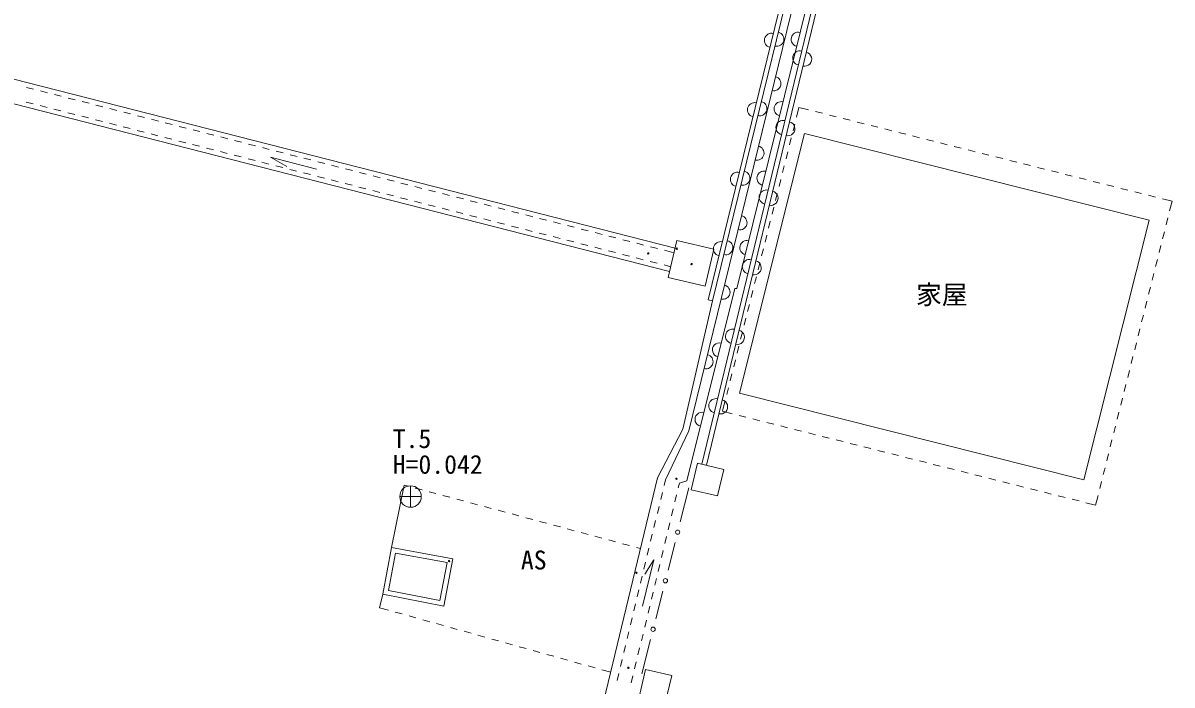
# Model space of a CAD drawing. Units: millimetres on the paper, with parts at other scales. Extents: x -4217 to 649, y -3995 to 278.
# Drawn here: x -78.3 to 2, y -899.7 to -853.5 of the extents above; entities that cross this region are included whole.
import ezdxf
from ezdxf.enums import TextEntityAlignment as Align

# ---------------------------------------------------------------- set-up
doc = ezdxf.new("R2010")
doc.units = ezdxf.units.MM
for name, color, linetype, lineweight in [('0-1_S-BGD', 134, 'Continuous', 18), ('0-3_S-BMK-SRVR', 2, 'Continuous', 18), ('0-9_標高点', 134, 'Continuous', 18), ('0-F_S-BGD', 134, 'Continuous', 18), ('1-0_S-BGD', 134, 'Continuous', 18), ('1-1_S-BGD', 134, 'Continuous', 18)]:
    doc.layers.add(name, color=color, linetype=linetype, lineweight=lineweight)
doc.styles.add('ＭＳ ゴシック', font='')
doc.styles.get('ＭＳ ゴシック').set_extended_font_data('MS Gothic')

msp = doc.modelspace()

# ---------------------------------------------------------------- linework, layer by layer
at = {"layer": '0-1_S-BGD'}
for p, q in [((-345.688, -789.246), (-32.719, -869.206)), ((-345.4, -791.04), (-33.101, -870.829)), ((-30.094, -872.897), (-30.417, -872.818)), ((-37.966, -901.95), (-33.945, -885.268)), ((-51.65, -885.761), (-52.53, -890.127)), ((-53.137, -893.391), (-53.367, -894.334))]:
    msp.add_line(p, q, dxfattribs=at)
for points in [[(-23.664, -861.204), (0.4, -867.256), (-4.164, -885.4), (-28.227, -879.347)], [(-30.007, -869.287), (-30.615, -871.876), (-33.204, -871.267), (-32.595, -868.679)], [(-31.147, -884.237), (-29.319, -884.668), (-29.756, -886.522), (-31.584, -886.091)], [(-52.53, -890.127), (-48.247, -890.914), (-48.887, -894.227), (-53.137, -893.391)], [(-52.263, -890.515), (-48.638, -891.181), (-49.151, -893.836), (-52.749, -893.127)], [(-32.957, -899.074), (-33.414, -901.009), (-35.234, -900.579), (-34.777, -898.644)]]:
    msp.add_lwpolyline(points, close=True, dxfattribs=at)
for points in [[(-57.768, -863.686), (-60.995, -862.85), (-59.842, -863.5)], [(-30.094, -872.897), (-32.177, -881.847), (-33.945, -885.268)], [(-34.993, -894.238), (-34.2, -891), (-34.845, -892)]]:
    msp.add_lwpolyline(points, dxfattribs=at)
at = {"layer": '0-3_S-BMK-SRVR'}
for p, q in [((-51.207, -885.814), (-51.207, -887.314)), ((-50.457, -886.564), (-51.957, -886.564))]:
    msp.add_line(p, q, dxfattribs=at)
msp.add_circle((-51.207, -886.564), 0.75, dxfattribs=at)
at = {"layer": '0-9_標高点'}
for centre, radius in [((-34.594, -869.574), 0.05), ((-34.594, -869.574), 0.0333), ((-32.604, -869.247), 0.05), ((-32.604, -869.247), 0.0333), ((-31.57, -870.324), 0.05), ((-31.57, -870.324), 0.0333), ((-32.627, -885.321), 0.05), ((-32.627, -885.321), 0.0333), ((-48.51, -891.074), 0.05), ((-48.51, -891.074), 0.0333), ((-35.42, -891.891), 0.05), ((-35.42, -891.891), 0.0333), ((-35.984, -898.531), 0.05), ((-35.984, -898.531), 0.0333)]:
    msp.add_circle(centre, radius, dxfattribs=at)
at = {"layer": '0-F_S-BGD'}
for p, q in [((-31.75, -881.981), (-21.072, -838.296)), ((-33.394, -885.401), (-31.75, -881.981))]:
    msp.add_line(p, q, dxfattribs=at)
for points in [[(-70.144, -813.244), (-19.155, -826.835), (-30.417, -872.818)], [(-30.094, -872.897), (-18.754, -826.597), (-70.067, -812.919)], [(-19.12, -835.497), (-21.4, -843.977), (-23.01, -851.837), (-30.857, -884.306)], [(-30.533, -884.382), (-22.685, -851.91), (-21.076, -844.054), (-18.798, -835.584)], [(-20.274, -838.491), (-21.24, -841.937), (-21.51, -842.661), (-23.404, -851.754), (-28.397, -872.034), (-28.54, -872.034), (-31.897, -885.461), (-32.422, -885.635)]]:
    msp.add_lwpolyline(points, dxfattribs=at)
for centre, start, end in [((-25.976, -854.683), 76.23779, 256.23779), ((-25.613, -854.604), 256.23779, 76.23779), ((-24.107, -854.612), 76.1678, 256.1678), ((-23.997, -855.921), 76.41364, 256.41364), ((-23.672, -855.996), 256.41364, 76.41364), ((-25.818, -857.71), 256.26431, 76.26431), ((-27.165, -859.54), 76.23779, 256.23779), ((-26.803, -859.46), 256.23779, 76.23779), ((-25.303, -859.467), 76.1678, 256.1678), ((-25.172, -860.781), 76.41364, 256.41364), ((-24.847, -860.856), 256.41364, 76.41364), ((-27.005, -862.567), 256.26431, 76.26431), ((-28.355, -864.396), 76.23779, 256.23779), ((-27.992, -864.317), 256.23779, 76.23779), ((-26.498, -864.322), 76.1678, 256.1678), ((-26.346, -865.642), 76.41364, 256.41364), ((-26.021, -865.716), 256.41364, 76.41364), ((-28.192, -867.424), 256.26431, 76.26431), ((-29.544, -869.253), 76.23779, 256.23779), ((-29.182, -869.173), 256.23779, 76.23779), ((-27.693, -869.177), 76.1678, 256.1678), ((-27.521, -870.502), 76.41364, 256.41364), ((-27.196, -870.576), 256.41364, 76.41364), ((-29.379, -872.281), 256.26431, 76.26431), ((-28.696, -875.362), 76.41364, 256.41364), ((-28.371, -875.436), 256.41364, 76.41364), ((-29.612, -876.322), 75.96376, 255.96376), ((-30.567, -877.138), 256.26431, 76.26431), ((-29.87, -880.222), 76.41364, 256.41364), ((-29.545, -880.296), 256.41364, 76.41364), ((-30.825, -881.173), 75.96376, 255.96376)]:
    msp.add_arc(centre, 0.5, start, end, dxfattribs=at)
at = {"layer": '1-0_S-BGD'}
for p, q in [((-32.354, -888.328), (-31.75, -885.947)), ((-33.214, -891.72), (-32.723, -889.782)), ((-34.075, -895.113), (-33.583, -893.174)), ((-35.047, -898.947), (-34.443, -896.567))]:
    msp.add_line(p, q, dxfattribs=at)
for centre in [(-32.538, -889.055), (-33.399, -892.447), (-34.259, -895.84)]:
    msp.add_circle(centre, 0.15, dxfattribs=at)
at = {"layer": '1-1_S-BGD'}
for p, q in [((-78.034, -857.973), (-77.55, -858.097)), ((-77.065, -858.22), (-76.581, -858.344)), ((-78.062, -858.998), (-77.578, -859.122)), ((-76.096, -858.468), (-75.612, -858.592)), ((-75.128, -858.716), (-74.643, -858.839)), ((-74.159, -858.963), (-73.674, -859.087)), ((-77.093, -859.245), (-76.609, -859.369)), ((-76.124, -859.493), (-75.64, -859.617)), ((-75.155, -859.741), (-74.671, -859.864)), ((-74.187, -859.988), (-73.702, -860.112)), ((-73.19, -859.211), (-72.705, -859.334)), ((-72.221, -859.458), (-71.737, -859.582)), ((-71.252, -859.706), (-70.768, -859.829)), ((-70.283, -859.953), (-69.799, -860.077)), ((-24.064, -859.371), (-24.234, -860.05)), ((-24.064, -859.371), (-23.393, -859.54)), ((-22.908, -859.662), (-22.423, -859.783)), ((-21.938, -859.905), (-21.453, -860.027)), ((-73.218, -860.236), (-72.733, -860.359)), ((-72.249, -860.483), (-71.764, -860.607)), ((-71.28, -860.731), (-70.796, -860.854)), ((-69.314, -860.201), (-68.83, -860.325)), ((-68.345, -860.448), (-67.861, -860.572)), ((-67.377, -860.696), (-66.892, -860.82)), ((-24.356, -860.535), (-24.478, -861.02)), ((-20.968, -860.149), (-20.483, -860.271)), ((-19.998, -860.393), (-19.513, -860.515)), ((-19.028, -860.637), (-18.544, -860.759)), ((-70.311, -860.978), (-69.827, -861.102)), ((-69.342, -861.226), (-68.858, -861.35)), ((-68.373, -861.473), (-67.889, -861.597)), ((-66.408, -860.943), (-65.923, -861.067)), ((-65.439, -861.191), (-64.954, -861.315)), ((-64.47, -861.438), (-63.986, -861.562)), ((-24.6, -861.505), (-24.722, -861.99)), ((-18.059, -860.881), (-17.574, -861.003)), ((-17.089, -861.125), (-16.604, -861.247)), ((-16.119, -861.369), (-15.634, -861.491)), ((-67.404, -861.721), (-66.92, -861.845)), ((-66.436, -861.968), (-65.951, -862.092)), ((-65.467, -862.216), (-64.982, -862.34)), ((-63.501, -861.686), (-63.017, -861.81)), ((-62.532, -861.934), (-62.048, -862.057)), ((-61.563, -862.181), (-61.079, -862.305)), ((-15.149, -861.613), (-14.664, -861.735)), ((-14.18, -861.857), (-13.695, -861.979)), ((-13.21, -862.101), (-12.725, -862.223)), ((-12.24, -862.345), (-11.755, -862.467)), ((-64.498, -862.463), (-64.013, -862.587)), ((-63.529, -862.711), (-63.044, -862.835)), ((-62.56, -862.959), (-62.076, -863.082)), ((-61.591, -863.206), (-61.107, -863.33)), ((-60.594, -862.429), (-60.11, -862.552)), ((-59.626, -862.676), (-59.141, -862.8)), ((-58.657, -862.924), (-58.172, -863.047)), ((-57.688, -863.171), (-57.203, -863.295)), ((-24.844, -862.474), (-24.966, -862.959)), ((-11.27, -862.589), (-10.785, -862.711)), ((-10.3, -862.832), (-9.815, -862.954)), ((-9.331, -863.076), (-8.846, -863.198)), ((-60.622, -863.454), (-60.138, -863.577)), ((-59.653, -863.701), (-59.169, -863.825)), ((-58.685, -863.949), (-58.2, -864.072)), ((-56.719, -863.419), (-56.234, -863.543)), ((-55.75, -863.666), (-55.266, -863.79)), ((-54.781, -863.914), (-54.297, -864.038)), ((-25.088, -863.444), (-25.21, -863.929)), ((-8.361, -863.32), (-7.876, -863.442)), ((-7.391, -863.564), (-6.906, -863.686)), ((-6.421, -863.808), (-5.936, -863.93)), ((-57.716, -864.196), (-57.231, -864.32)), ((-56.747, -864.444), (-56.262, -864.568)), ((-55.778, -864.691), (-55.293, -864.815)), ((-53.812, -864.161), (-53.328, -864.285)), ((-52.843, -864.409), (-52.359, -864.533)), ((-51.875, -864.656), (-51.39, -864.78)), ((-25.332, -864.414), (-25.454, -864.899)), ((-5.451, -864.052), (-4.966, -864.174)), ((-4.482, -864.296), (-3.997, -864.418)), ((-3.512, -864.54), (-3.027, -864.662)), ((-2.542, -864.784), (-2.057, -864.906)), ((-54.809, -864.939), (-54.325, -865.063)), ((-53.84, -865.186), (-53.356, -865.31)), ((-52.871, -865.434), (-52.387, -865.558)), ((-50.906, -864.904), (-50.421, -865.028)), ((-49.937, -865.152), (-49.452, -865.275)), ((-48.968, -865.399), (-48.483, -865.523)), ((-25.576, -865.384), (-25.698, -865.869)), ((-1.572, -865.028), (-1.087, -865.15)), ((-0.602, -865.272), (-0.117, -865.394)), ((0.367, -865.516), (0.852, -865.638)), ((-51.902, -865.682), (-51.418, -865.805)), ((-50.934, -865.929), (-50.449, -866.053)), ((-49.965, -866.177), (-49.48, -866.3)), ((-47.999, -865.647), (-47.515, -865.77)), ((-47.03, -865.894), (-46.546, -866.018)), ((-46.061, -866.142), (-45.577, -866.266)), ((-45.092, -866.389), (-44.608, -866.513)), ((-25.82, -866.354), (-25.942, -866.839)), ((1.337, -865.76), (2.008, -865.928)), ((2.008, -865.928), (1.837, -866.607)), ((-48.996, -866.424), (-48.511, -866.548)), ((-48.027, -866.672), (-47.542, -866.795)), ((-47.058, -866.919), (-46.574, -867.043)), ((-46.089, -867.167), (-45.605, -867.291)), ((-44.124, -866.637), (-43.639, -866.761)), ((-43.155, -866.884), (-42.67, -867.008)), ((-42.186, -867.132), (-41.701, -867.256)), ((1.716, -867.092), (1.594, -867.577)), ((-45.12, -867.414), (-44.636, -867.538)), ((-44.151, -867.662), (-43.667, -867.786)), ((-43.182, -867.909), (-42.698, -868.033)), ((-41.217, -867.379), (-40.732, -867.503)), ((-40.248, -867.627), (-39.764, -867.751)), ((-39.279, -867.875), (-38.795, -867.998)), ((-26.064, -867.323), (-26.186, -867.808)), ((-42.214, -868.157), (-41.729, -868.281)), ((-41.245, -868.404), (-40.76, -868.528)), ((-40.276, -868.652), (-39.791, -868.776)), ((-38.31, -868.122), (-37.826, -868.246)), ((-37.341, -868.37), (-36.857, -868.493)), ((-36.373, -868.617), (-35.888, -868.741)), ((-26.308, -868.293), (-26.43, -868.778)), ((1.472, -868.062), (1.35, -868.547)), ((-39.307, -868.9), (-38.823, -869.023)), ((-38.338, -869.147), (-37.854, -869.271)), ((-37.369, -869.395), (-36.885, -869.518)), ((-35.404, -868.865), (-34.919, -868.988)), ((-34.435, -869.112), (-33.95, -869.236)), ((-33.466, -869.36), (-32.796, -869.531)), ((-26.552, -869.263), (-26.674, -869.748)), ((1.228, -869.032), (1.106, -869.517)), ((-36.4, -869.642), (-35.916, -869.766)), ((-35.431, -869.89), (-34.947, -870.013)), ((-34.463, -870.137), (-33.978, -870.261)), ((-33.494, -870.385), (-33.024, -870.505)), ((-26.796, -870.233), (-26.918, -870.718)), ((0.984, -870.002), (0.862, -870.487)), ((-27.04, -871.203), (-27.162, -871.688)), ((0.74, -870.972), (0.618, -871.456)), ((0.496, -871.941), (0.374, -872.426)), ((-27.283, -872.172), (-27.405, -872.657)), ((-27.527, -873.142), (-27.649, -873.627)), ((0.252, -872.911), (0.13, -873.396)), ((-27.771, -874.112), (-27.893, -874.597)), ((0.008, -873.881), (-0.114, -874.366)), ((-28.015, -875.082), (-28.137, -875.567)), ((-0.236, -874.851), (-0.358, -875.336)), ((-28.259, -876.052), (-28.381, -876.536)), ((-0.48, -875.821), (-0.602, -876.305)), ((-0.724, -876.79), (-0.846, -877.275)), ((-28.503, -877.021), (-28.625, -877.506)), ((-28.747, -877.991), (-28.869, -878.476)), ((-0.968, -877.76), (-1.09, -878.245)), ((-28.991, -878.961), (-29.113, -879.446)), ((-1.211, -878.73), (-1.333, -879.215)), ((-1.455, -879.7), (-1.577, -880.185)), ((-1.699, -880.67), (-1.821, -881.154)), ((-28.25, -880.901), (-27.765, -881.023)), ((-27.28, -881.145), (-26.795, -881.267)), ((-26.31, -881.389), (-25.825, -881.51)), ((-25.34, -881.632), (-24.855, -881.754)), ((-1.943, -881.639), (-2.065, -882.124)), ((-24.37, -881.876), (-23.886, -881.998)), ((-23.401, -882.12), (-22.916, -882.242)), ((-22.431, -882.364), (-21.946, -882.486)), ((-21.461, -882.608), (-20.976, -882.73)), ((-20.491, -882.852), (-20.006, -882.974)), ((-19.521, -883.096), (-19.037, -883.218)), ((-2.187, -882.609), (-2.309, -883.094)), ((-18.552, -883.34), (-18.067, -883.462)), ((-17.582, -883.584), (-17.097, -883.706)), ((-16.612, -883.828), (-16.127, -883.95)), ((-15.642, -884.072), (-15.157, -884.194)), ((-2.431, -883.579), (-2.553, -884.064)), ((-14.673, -884.316), (-14.188, -884.438)), ((-13.703, -884.559), (-13.218, -884.681)), ((-12.733, -884.803), (-12.248, -884.925)), ((-2.675, -884.549), (-2.797, -885.034)), ((-33.491, -885.804), (-33.394, -885.401)), ((-32.501, -885.964), (-32.422, -885.635)), ((-11.763, -885.047), (-11.278, -885.169)), ((-10.793, -885.291), (-10.308, -885.413)), ((-9.824, -885.535), (-9.339, -885.657)), ((-2.919, -885.518), (-3.041, -886.003)), ((-51.65, -885.761), (-51.359, -885.839)), ((-50.876, -885.969), (-50.393, -886.098)), ((-49.91, -886.228), (-49.428, -886.358)), ((-48.945, -886.488), (-48.462, -886.617)), ((-33.725, -886.776), (-33.608, -886.29)), ((-32.735, -886.936), (-32.618, -886.45)), ((-8.854, -885.779), (-8.369, -885.901)), ((-7.884, -886.023), (-7.399, -886.145)), ((-6.914, -886.267), (-6.429, -886.389)), ((-3.163, -886.488), (-3.334, -887.167)), ((-47.979, -886.747), (-47.496, -886.877)), ((-47.013, -887.006), (-46.53, -887.136)), ((-46.047, -887.266), (-45.564, -887.395)), ((-33.959, -887.748), (-33.842, -887.262)), ((-5.944, -886.511), (-5.459, -886.633)), ((-4.975, -886.755), (-4.49, -886.877)), ((-4.005, -886.999), (-3.334, -887.167)), ((-45.082, -887.525), (-44.599, -887.655)), ((-44.116, -887.785), (-43.633, -887.914)), ((-43.15, -888.044), (-42.667, -888.174)), ((-32.969, -887.909), (-32.852, -887.423)), ((-42.184, -888.303), (-41.701, -888.433)), ((-41.219, -888.563), (-40.736, -888.692)), ((-40.253, -888.822), (-39.77, -888.952)), ((-34.194, -888.72), (-34.077, -888.234)), ((-33.204, -888.881), (-33.087, -888.395)), ((-39.287, -889.082), (-38.804, -889.211)), ((-38.321, -889.341), (-37.838, -889.471)), ((-37.355, -889.6), (-36.873, -889.73)), ((-34.428, -889.692), (-34.311, -889.206)), ((-33.438, -889.853), (-33.321, -889.367)), ((-36.39, -889.86), (-35.907, -889.989)), ((-35.424, -890.119), (-35.133, -890.197)), ((-34.662, -890.665), (-34.545, -890.178)), ((-33.672, -890.825), (-33.555, -890.339)), ((-34.897, -891.637), (-34.78, -891.151)), ((-33.907, -891.797), (-33.79, -891.311)), ((-35.131, -892.609), (-35.014, -892.123)), ((-34.141, -892.769), (-34.024, -892.283)), ((-35.365, -893.581), (-35.248, -893.095)), ((-34.375, -893.742), (-34.258, -893.255)), ((-53.367, -894.334), (-52.756, -894.505)), ((-35.6, -894.553), (-35.483, -894.067)), ((-34.61, -894.714), (-34.493, -894.228)), ((-52.275, -894.639), (-51.793, -894.774)), ((-51.312, -894.908), (-50.83, -895.042)), ((-50.348, -895.177), (-49.867, -895.311)), ((-35.834, -895.525), (-35.717, -895.039)), ((-34.844, -895.686), (-34.727, -895.2)), ((-49.385, -895.446), (-48.904, -895.58)), ((-48.422, -895.715), (-47.941, -895.849)), ((-47.459, -895.984), (-46.977, -896.118)), ((-36.068, -896.497), (-35.951, -896.011)), ((-46.496, -896.253), (-46.014, -896.387)), ((-45.533, -896.522), (-45.051, -896.656)), ((-44.569, -896.79), (-44.088, -896.925)), ((-35.078, -896.658), (-34.961, -896.172)), ((-43.606, -897.059), (-43.125, -897.194)), ((-42.643, -897.328), (-42.162, -897.463)), ((-41.68, -897.597), (-41.198, -897.732)), ((-36.303, -897.47), (-36.186, -896.984)), ((-35.313, -897.63), (-35.196, -897.144)), ((-40.717, -897.866), (-40.235, -898.001)), ((-39.754, -898.135), (-39.272, -898.27)), ((-38.791, -898.404), (-38.309, -898.538)), ((-36.537, -898.442), (-36.42, -897.956)), ((-35.547, -898.602), (-35.43, -898.116)), ((-37.827, -898.673), (-37.217, -898.843)), ((-36.771, -899.414), (-36.654, -898.928)), ((-35.781, -899.574), (-35.664, -899.088))]:
    msp.add_line(p, q, dxfattribs=at)
msp.add_lwpolyline([(-29.235, -879.931), (-29.406, -880.61), (-28.735, -880.779)], dxfattribs=at)

# ---------------------------------------------------------------- texts
at = {"layer": '0-1_S-BGD', "style": 'ＭＳ ゴシック'}
for s, p in [('家屋', (-15.879, -873.516)), ('AS', (-43.495, -892.058))]:
    msp.add_text(s, height=1.32, dxfattribs=at).set_placement(p, align=Align.BOTTOM_LEFT)
at = {"layer": '0-3_S-BMK-SRVR', "style": 'ＭＳ ゴシック'}
for s, p in [('T.5', (-52.45, -883.574)), ('H=0.042', (-52.45, -885.374))]:
    msp.add_text(s, height=1.32, dxfattribs=at).set_placement(p, align=Align.BOTTOM_LEFT)

doc.saveas('drawing.dxf')
